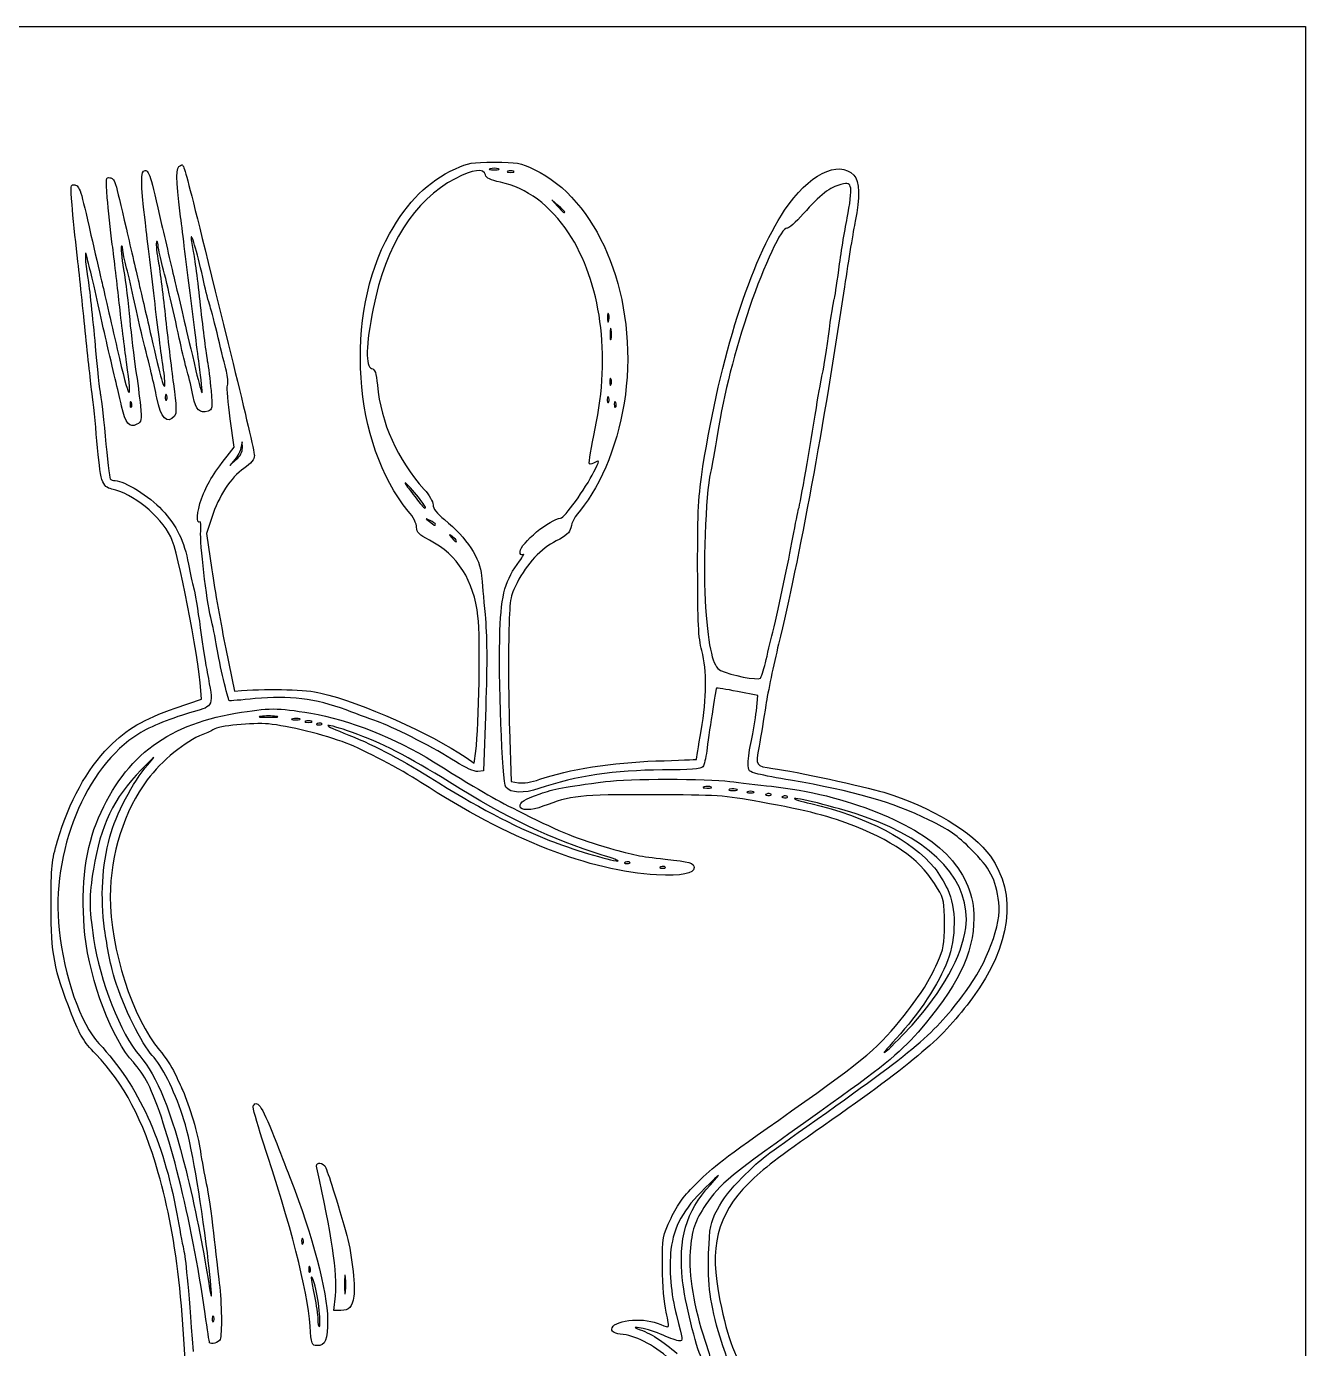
# Model space of a CAD drawing. Extents: x 0.09 to 7.29, y 6.89 to 11.9.
# Drawn here: x 6.349 to 7.291, y 7.381 to 8.356 of the extents above; entities that cross this region are included whole.
import ezdxf

# ---------------------------------------------------------------- set-up
doc = ezdxf.new("R2010")
doc.units = 0
doc.layers.add('Laag_1', color=7, linetype='CONTINUOUS')

msp = doc.modelspace()

# ---------------------------------------------------------------- linework, layer by layer
at = {"layer": 'Laag_1', "color": 1}
msp.add_lwpolyline([(0.137995, 6.888429), (0.137995, 8.355581), (7.291333, 8.355581), (7.291333, 6.888429)], close=True, dxfattribs=at)
at = {"layer": 'Laag_1', "color": 7}
for points in [[(6.696507, 8.250678)], [(6.707768, 8.248899)], [(6.745449, 8.218864)], [(6.777839, 8.143338)], [(6.779598, 8.13209)], [(6.779514, 8.095728)], [(6.452113, 8.083493)], [(6.777817, 8.081761)], [(6.426126, 8.078296)], [(6.783014, 8.078296)], [(6.507871, 8.044923)], [(6.636222, 8.010305)], [(6.650166, 7.988689)], [(6.665757, 7.976411)], [(6.89332, 7.886551)], [(6.532792, 7.847058)], [(6.550149, 7.845214)], [(6.558779, 7.843488)], [(6.566539, 7.841651)], [(6.853328, 7.794974)], [(6.872385, 7.793242)], [(6.884479, 7.791515)], [(6.897436, 7.789677)], [(6.909564, 7.787948)], [(6.772303, 7.745077)], [(6.793489, 7.739443)], [(6.819477, 7.735971)], [(7.001386, 7.619514)], [(6.481271, 7.45803)], [(6.552595, 7.461526)], [(6.557796, 7.440737)], [(6.583853, 7.433915)], [(6.564528, 7.409202)], [(6.486766, 7.404356)], [(6.557748, 7.397534)], [(6.483655, 7.385426)]]:
    msp.add_lwpolyline(points, close=True, dxfattribs=at)
for points in [[(6.740685, 8.223628), (6.73592, 8.227828), (6.74012, 8.223064)], [(6.496758, 8.038915), (6.50187, 8.045409), (6.49891, 8.066446)], [(6.507868, 8.044923), (6.507635, 8.049385), (6.506853, 8.045054)], [(6.502325, 8.036392), (6.498579, 8.032061), (6.503343, 8.036261)], [(6.485373, 7.993737), (6.481496, 7.981803), (6.485401, 7.95495)], [(6.495675, 7.896913), (6.502042, 7.865729), (6.507239, 7.866092)], [(6.458426, 7.853036), (6.477787, 7.859688), (6.477322, 7.866173)], [(6.886657, 7.851097), (6.887842, 7.862452), (6.872677, 7.865403)], [(6.687214, 7.8536), (6.685681, 7.806824), (6.681349, 7.806424)], [(6.704725, 7.837837), (6.705988, 7.799115), (6.711426, 7.798121)], [(6.672688, 7.816738), (6.678752, 7.812616), (6.679859, 7.821386)], [(6.580518, 7.409228), (6.575394, 7.409228), (6.576462, 7.420055)]]:
    msp.add_lwpolyline(points, dxfattribs=at)
for points in [[(6.46201, 8.252931), (6.465457, 8.252931), (6.460462, 8.271588), (6.501071, 8.107031)], [(6.664948, 8.250689), (6.674208, 8.255026), (6.677184, 8.255531), (6.693478, 8.255531)], [(6.693478, 8.255531), (6.710215, 8.255531), (6.712571, 8.255102), (6.722964, 8.250178)], [(6.907467, 8.220064), (6.924982, 8.24641), (6.946988, 8.257557), (6.958587, 8.245958)], [(6.408333, 8.229285), (6.407194, 8.243647), (6.407322, 8.244581), (6.410341, 8.244)], [(6.436138, 8.213085), (6.432915, 8.240095), (6.432915, 8.249466), (6.436138, 8.249466)], [(6.436138, 8.249466), (6.439038, 8.249466), (6.439892, 8.246695), (6.448413, 8.20962)], [(6.462132, 8.217416), (6.458943, 8.242888), (6.458908, 8.252931), (6.46201, 8.252931)], [(6.616357, 8.20269), (6.630229, 8.227224), (6.644103, 8.240928), (6.664948, 8.250689)], [(6.687006, 8.246165), (6.685675, 8.251253), (6.677963, 8.250275), (6.664584, 8.243321)], [(6.697988, 8.240765), (6.690559, 8.242307), (6.687639, 8.243743), (6.687006, 8.246165)], [(6.690443, 8.250678), (6.688776, 8.250242), (6.69014, 8.249886), (6.693475, 8.249886)], [(6.696507, 8.250678), (6.69484, 8.251113), (6.692111, 8.251113), (6.690443, 8.250678)], [(6.693475, 8.249886), (6.696811, 8.249886), (6.698175, 8.250241), (6.696507, 8.250678)], [(6.703437, 8.248899), (6.702246, 8.248418), (6.703217, 8.248025), (6.705603, 8.248025)], [(6.707768, 8.248899), (6.706577, 8.249379), (6.704628, 8.249379), (6.703437, 8.248899)], [(6.705603, 8.248025), (6.707984, 8.248025), (6.708959, 8.248416), (6.707768, 8.248899)], [(6.722964, 8.250178), (6.769, 8.228361), (6.797709, 8.160801), (6.790813, 8.090515)], [(6.958587, 8.245958), (6.962823, 8.241721), (6.963149, 8.229282), (6.959478, 8.211999)], [(6.382362, 8.224088), (6.381208, 8.238465), (6.381332, 8.239384), (6.384361, 8.238801)], [(6.384361, 8.238801), (6.38791, 8.238117), (6.388773, 8.235453), (6.39633, 8.201824)], [(6.410341, 8.244), (6.413934, 8.243308), (6.413709, 8.244042), (6.422408, 8.206155)], [(6.664584, 8.243321), (6.634674, 8.227774), (6.613543, 8.194278), (6.604279, 8.147727)], [(6.748226, 8.203457), (6.734908, 8.22363), (6.717206, 8.236776), (6.697988, 8.240765)], [(6.948982, 8.239082), (6.941011, 8.237284), (6.933539, 8.231455), (6.921223, 8.217426)], [(6.956133, 8.236349), (6.9552, 8.240067), (6.954514, 8.240329), (6.948982, 8.239082)], [(6.953582, 8.21444), (6.955553, 8.224227), (6.956701, 8.234086), (6.956133, 8.236349)], [(6.412056, 8.194894), (6.410676, 8.205376), (6.409, 8.220852), (6.408333, 8.229285)], [(6.38613, 8.187098), (6.384735, 8.199009), (6.383039, 8.215655), (6.382362, 8.224088)], [(6.468896, 8.162844), (6.466488, 8.182377), (6.463445, 8.206935), (6.462132, 8.217416)], [(6.74012, 8.223064), (6.744046, 8.218611), (6.745449, 8.217505), (6.745449, 8.218864)], [(6.745449, 8.218864), (6.745449, 8.219174), (6.743305, 8.221318), (6.740685, 8.223628)], [(6.847314, 8.031178), (6.860104, 8.112516), (6.882294, 8.182198), (6.907467, 8.220064)], [(6.921223, 8.217426), (6.915713, 8.211151), (6.910241, 8.206387), (6.909063, 8.206839)], [(6.422408, 8.206155), (6.425802, 8.191386), (6.430046, 8.173065), (6.431839, 8.165442)], [(6.443042, 8.155048), (6.440552, 8.17601), (6.437446, 8.202127), (6.436138, 8.213085)], [(6.448413, 8.20962), (6.451808, 8.194851), (6.456528, 8.174581), (6.458901, 8.164576)], [(6.909063, 8.206839), (6.905608, 8.208165), (6.89216, 8.179537), (6.881645, 8.148478)], [(6.947372, 8.176175), (6.948816, 8.187433), (6.95161, 8.204652), (6.953582, 8.21444)], [(6.959478, 8.211999), (6.958087, 8.205449), (6.954525, 8.18372), (6.951561, 8.163711)], [(6.39633, 8.201824), (6.398899, 8.19039), (6.402406, 8.175188), (6.404124, 8.168041)], [(6.444676, 8.197009), (6.444093, 8.196426), (6.444551, 8.190644), (6.445697, 8.18416)], [(6.445737, 8.19468), (6.445737, 8.196544), (6.445259, 8.197592), (6.444676, 8.197009)], [(6.470186, 8.200091), (6.470126, 8.198185), (6.470803, 8.193475), (6.471693, 8.189625)], [(6.479519, 8.167175), (6.475311, 8.186244), (6.470306, 8.203894), (6.470186, 8.200091)], [(6.630179, 7.998338), (6.589276, 8.047296), (6.582781, 8.143314), (6.616357, 8.20269)], [(6.767854, 8.059206), (6.779474, 8.113647), (6.772193, 8.167156), (6.748226, 8.203457)], [(6.392132, 8.130912), (6.390226, 8.149904), (6.387525, 8.175188), (6.38613, 8.187098)], [(6.393209, 8.186232), (6.391527, 8.193735), (6.392058, 8.180493), (6.39381, 8.171309)], [(6.396649, 8.172372), (6.395185, 8.178089), (6.393637, 8.184326), (6.393209, 8.186232)], [(6.417202, 8.151583), (6.415752, 8.164923), (6.413435, 8.184413), (6.412056, 8.194894)], [(6.418735, 8.19359), (6.418177, 8.193032), (6.418906, 8.185301), (6.420349, 8.17641)], [(6.41975, 8.191215), (6.41975, 8.19308), (6.419293, 8.194148), (6.418735, 8.19359)], [(6.422532, 8.1775), (6.421001, 8.183179), (6.41975, 8.189351), (6.41975, 8.191215)], [(6.448523, 8.180965), (6.446991, 8.186644), (6.445737, 8.192816), (6.445737, 8.19468)], [(6.471693, 8.189625), (6.472583, 8.185773), (6.474922, 8.167842), (6.47689, 8.149778)], [(6.420349, 8.17641), (6.421795, 8.167519), (6.423836, 8.150889), (6.424888, 8.139456)], [(6.428374, 8.152448), (6.42669, 8.160548), (6.424062, 8.171821), (6.422532, 8.1775)], [(6.445697, 8.18416), (6.446841, 8.177677), (6.449216, 8.159119), (6.450974, 8.14292)], [(6.462211, 8.122202), (6.458156, 8.141391), (6.451552, 8.169746), (6.448523, 8.180965)], [(6.943975, 8.154455), (6.944399, 8.155143), (6.945929, 8.164917), (6.947372, 8.176175)], [(6.39381, 8.171309), (6.394788, 8.166177), (6.397147, 8.144914), (6.399051, 8.12406)], [(6.402398, 8.147251), (6.400701, 8.155351), (6.398113, 8.166655), (6.396649, 8.172372)], [(6.404124, 8.168041), (6.405841, 8.160895), (6.411034, 8.138286), (6.415663, 8.1178)], [(6.484032, 8.149393), (6.483022, 8.152503), (6.480991, 8.160504), (6.479519, 8.167175)], [(6.431839, 8.165442), (6.433633, 8.157819), (6.437594, 8.140668), (6.440642, 8.127329)], [(6.458901, 8.164576), (6.463201, 8.146452), (6.466171, 8.133811), (6.473646, 8.101817)], [(6.475986, 8.106707), (6.474495, 8.118049), (6.471304, 8.14331), (6.468896, 8.162844)], [(6.951561, 8.163711), (6.936652, 8.063046), (6.918028, 7.961974), (6.903038, 7.900378)], [(6.408286, 8.120832), (6.406746, 8.127263), (6.404096, 8.139152), (6.402398, 8.147251)], [(6.422552, 8.108117), (6.421061, 8.118684), (6.418654, 8.138243), (6.417202, 8.151583)], [(6.434071, 8.127328), (6.432621, 8.133045), (6.430058, 8.144349), (6.428374, 8.152448)], [(6.449239, 8.106539), (6.44832, 8.112256), (6.445532, 8.134085), (6.443042, 8.155048)], [(6.47689, 8.149778), (6.478859, 8.131714), (6.481165, 8.113425), (6.482015, 8.109138)], [(6.490096, 8.126005), (6.48777, 8.135758), (6.485041, 8.146283), (6.484032, 8.149393)], [(6.604279, 8.147727), (6.598889, 8.120645), (6.598471, 8.104723), (6.603117, 8.103509)], [(6.881645, 8.148478), (6.870487, 8.115519), (6.862825, 8.085451), (6.857942, 8.055449)], [(6.939696, 8.127213), (6.941624, 8.141508), (6.94355, 8.153768), (6.943975, 8.154455)], [(6.424888, 8.139456), (6.42594, 8.128021), (6.427887, 8.111649), (6.429217, 8.103074)], [(6.450974, 8.14292), (6.452732, 8.126722), (6.455471, 8.103901), (6.457062, 8.092206)], [(6.776971, 8.141205), (6.776929, 8.138347), (6.777298, 8.136968), (6.777769, 8.138141)], [(6.777834, 8.143338), (6.777394, 8.145023), (6.777006, 8.144064), (6.776971, 8.141205)], [(6.777769, 8.138141), (6.778244, 8.139313), (6.778273, 8.141653), (6.777839, 8.143338)], [(6.397153, 8.085003), (6.396297, 8.091262), (6.394038, 8.111921), (6.392132, 8.130912)], [(6.778802, 8.129078), (6.77876, 8.125267), (6.779126, 8.123503), (6.779556, 8.12516)], [(6.779591, 8.13209), (6.779176, 8.134245), (6.778821, 8.13289), (6.778802, 8.129078)], [(6.779556, 8.12516), (6.779989, 8.126817), (6.780005, 8.129935), (6.779598, 8.13209)], [(6.399051, 8.12406), (6.400955, 8.103205), (6.402826, 8.085637), (6.403207, 8.085019)], [(6.418883, 8.07559), (6.416677, 8.085539), (6.413901, 8.097393), (6.408286, 8.120832)], [(6.415663, 8.1178), (6.424422, 8.079046), (6.427204, 8.075135), (6.422552, 8.108117)], [(6.444857, 8.08185), (6.44275, 8.092265), (6.439686, 8.105185), (6.434071, 8.127328)], [(6.440642, 8.127329), (6.447737, 8.096282), (6.450658, 8.086071), (6.4508, 8.091813)], [(6.467228, 8.101413), (6.46587, 8.106216), (6.463612, 8.115571), (6.462211, 8.122202)], [(6.496115, 8.101377), (6.49513, 8.105169), (6.492421, 8.116251), (6.490096, 8.126005)], [(6.935215, 8.09868), (6.935751, 8.100077), (6.937768, 8.112917), (6.939696, 8.127213)], [(6.482015, 8.109138), (6.482864, 8.104849), (6.484109, 8.094992), (6.484779, 8.087231)], [(6.429217, 8.103074), (6.430545, 8.094498), (6.432134, 8.082277), (6.432745, 8.075915)], [(6.4508, 8.091813), (6.450859, 8.094196), (6.450156, 8.100822), (6.449239, 8.106539)], [(6.471668, 8.082868), (6.470584, 8.088264), (6.468586, 8.096609), (6.467228, 8.101413)], [(6.473646, 8.101817), (6.475811, 8.09255), (6.477834, 8.08522), (6.478141, 8.085526)], [(6.478141, 8.085526), (6.478447, 8.085833), (6.477478, 8.095365), (6.475986, 8.106707)], [(6.496928, 8.090982), (6.497466, 8.092907), (6.497102, 8.097585), (6.496115, 8.101377)], [(6.501071, 8.107031), (6.509704, 8.072045), (6.516768, 8.041596), (6.516768, 8.039365)], [(6.603117, 8.103509), (6.605663, 8.102842), (6.606526, 8.100354), (6.607379, 8.091224)], [(6.930872, 8.074495), (6.932725, 8.0864), (6.934679, 8.097284), (6.935215, 8.09868)], [(6.457062, 8.092206), (6.459356, 8.075346), (6.459515, 8.070415), (6.457831, 8.068386)], [(6.49891, 8.066446), (6.497282, 8.078015), (6.496391, 8.089057), (6.496928, 8.090982)], [(6.607379, 8.091224), (6.609982, 8.063347), (6.622034, 8.03648), (6.641875, 8.014323)], [(6.790813, 8.090515), (6.787538, 8.057118), (6.775559, 8.02325), (6.759783, 8.002772)], [(6.779514, 8.095728), (6.779034, 8.09692), (6.77864, 8.095948), (6.77864, 8.093563)], [(6.77864, 8.093563), (6.77864, 8.091181), (6.779032, 8.090206), (6.779514, 8.091398)], [(6.779514, 8.091398), (6.779995, 8.092588), (6.779995, 8.094537), (6.779514, 8.095728)], [(6.400701, 8.050235), (6.399605, 8.063098), (6.398008, 8.078744), (6.397153, 8.085003)], [(6.403207, 8.085019), (6.403591, 8.084401), (6.405186, 8.070307), (6.406756, 8.053699)], [(6.42613, 8.078296), (6.425577, 8.079677), (6.425167, 8.079267), (6.425084, 8.077249)], [(6.457831, 8.068386), (6.452571, 8.062048), (6.447877, 8.066919), (6.444857, 8.08185)], [(6.45107, 8.082446), (6.450994, 8.08062), (6.451401, 8.079597), (6.45198, 8.080173)], [(6.452118, 8.083493), (6.451564, 8.084875), (6.451154, 8.084464), (6.45107, 8.082446)], [(6.45198, 8.080173), (6.452556, 8.080748), (6.452618, 8.082243), (6.452113, 8.083493)], [(6.48257, 8.072034), (6.476343, 8.070057), (6.473717, 8.072666), (6.471668, 8.082868)], [(6.484779, 8.087231), (6.485912, 8.074126), (6.485754, 8.073044), (6.48257, 8.072034)], [(6.776771, 8.080714), (6.776694, 8.078888), (6.777105, 8.077864), (6.777681, 8.07844)], [(6.777817, 8.081761), (6.777265, 8.083143), (6.776854, 8.082733), (6.776771, 8.080714)], [(6.777681, 8.07844), (6.778257, 8.079016), (6.778318, 8.08051), (6.777817, 8.081761)], [(6.783015, 8.078296), (6.782462, 8.079677), (6.782052, 8.079267), (6.781969, 8.077249)], [(6.430066, 8.062319), (6.4247, 8.059447), (6.421663, 8.063051), (6.418883, 8.07559)], [(6.425084, 8.077249), (6.425011, 8.075423), (6.425415, 8.0744), (6.425994, 8.074975)], [(6.425994, 8.074975), (6.426569, 8.075551), (6.426631, 8.077045), (6.426126, 8.078296)], [(6.432745, 8.075915), (6.433775, 8.065209), (6.433576, 8.064198), (6.430066, 8.062319)], [(6.781969, 8.077249), (6.781895, 8.075423), (6.782299, 8.0744), (6.782878, 8.074975)], [(6.782878, 8.074975), (6.783454, 8.075551), (6.783515, 8.077045), (6.783014, 8.078296)], [(6.917797, 7.999909), (6.919063, 8.003899), (6.926385, 8.045665), (6.930872, 8.074495)], [(6.763601, 8.033237), (6.763016, 8.033822), (6.76493, 8.045508), (6.767854, 8.059206)], [(6.411616, 8.014623), (6.40447, 8.016167), (6.40327, 8.020083), (6.400701, 8.050235)], [(6.406756, 8.053699), (6.408326, 8.037091), (6.409989, 8.022891), (6.410451, 8.022143)], [(6.857942, 8.055449), (6.856003, 8.043538), (6.853706, 8.030675), (6.852838, 8.026864)], [(6.506853, 8.045054), (6.506423, 8.042672), (6.504385, 8.038774), (6.502325, 8.036392)], [(6.503343, 8.036261), (6.506433, 8.038986), (6.508024, 8.042029), (6.507871, 8.044923)], [(6.477862, 8.007484), (6.48176, 8.018223), (6.485928, 8.025156), (6.496758, 8.038915)], [(6.516768, 8.039365), (6.516768, 8.036528), (6.514427, 8.03366), (6.508974, 8.029816)], [(6.768104, 8.034321), (6.766212, 8.03314), (6.764186, 8.032652), (6.763601, 8.033237)], [(6.766959, 8.027326), (6.771077, 8.035538), (6.771193, 8.036251), (6.768104, 8.034321)], [(6.843387, 7.956683), (6.843345, 7.999653), (6.843877, 8.009316), (6.847314, 8.031178)], [(6.410451, 8.022143), (6.410914, 8.021395), (6.41261, 8.020783), (6.414221, 8.020783)], [(6.414221, 8.020783), (6.420904, 8.020783), (6.439504, 8.009194), (6.448658, 7.999326)], [(6.508974, 8.029816), (6.49936, 8.02304), (6.490484, 8.009471), (6.485373, 7.993737)], [(6.742333, 7.99309), (6.745085, 7.993132), (6.76068, 8.014805), (6.766959, 8.027326)], [(6.852838, 8.026864), (6.84923, 8.011022), (6.847143, 7.954186), (6.849177, 7.92718)], [(6.455114, 7.979502), (6.447183, 7.995153), (6.427256, 8.011242), (6.411616, 8.014623)], [(6.62797, 8.019068), (6.627495, 8.019068), (6.628245, 8.017703), (6.62963, 8.016036)], [(6.636222, 8.010305), (6.632159, 8.015124), (6.628445, 8.019068), (6.62797, 8.019068)], [(6.62963, 8.016036), (6.631018, 8.014368), (6.634335, 8.010029), (6.637003, 8.006394)], [(6.641875, 8.014323), (6.645518, 8.010254), (6.648433, 8.005193), (6.648433, 8.002935)], [(6.476684, 7.990319), (6.473649, 7.988442), (6.474277, 7.997607), (6.477862, 8.007484)], [(6.642733, 8.000662), (6.643216, 8.001146), (6.640287, 8.005485), (6.636222, 8.010305)], [(6.637003, 8.006394), (6.63967, 8.002758), (6.642249, 8.000179), (6.642733, 8.000662)], [(6.648433, 8.002935), (6.648433, 8.000176), (6.651112, 7.996688), (6.65678, 7.992069)], [(6.759783, 8.002772), (6.751315, 7.991781), (6.751026, 7.991289), (6.749907, 7.985919)], [(6.448658, 7.999326), (6.459629, 7.987497), (6.465118, 7.976202), (6.468135, 7.959245)], [(6.636311, 7.986403), (6.636311, 7.989128), (6.633809, 7.993994), (6.630179, 7.998338)], [(6.646268, 7.991383), (6.642524, 7.993197), (6.642503, 7.993165), (6.645733, 7.990578)], [(6.650166, 7.988689), (6.650166, 7.989131), (6.648412, 7.990344), (6.646268, 7.991383)], [(6.65678, 7.992069), (6.673258, 7.978637), (6.68317, 7.963618), (6.684134, 7.950617)], [(6.712534, 7.968468), (6.712534, 7.974399), (6.735044, 7.992999), (6.742333, 7.99309)], [(6.913539, 7.978868), (6.915321, 7.988679), (6.917238, 7.998147), (6.917797, 7.999909)], [(6.484638, 7.919829), (6.481407, 7.932493), (6.476485, 7.974656), (6.477196, 7.983584)], [(6.477196, 7.983584), (6.477523, 7.987662), (6.47729, 7.990693), (6.476684, 7.990319)], [(6.645764, 7.976866), (6.637936, 7.980957), (6.636314, 7.982592), (6.636311, 7.986403)], [(6.645733, 7.990578), (6.649267, 7.987746), (6.650166, 7.987363), (6.650166, 7.988689)], [(6.662726, 7.979442), (6.659978, 7.981597), (6.659917, 7.981536), (6.662072, 7.978788)], [(6.749907, 7.985919), (6.7492, 7.982529), (6.746481, 7.980118), (6.739225, 7.976446)], [(6.477322, 7.866173), (6.47542, 7.892677), (6.460482, 7.96891), (6.455114, 7.979502)], [(6.681503, 7.920828), (6.678513, 7.947262), (6.666565, 7.965997), (6.645764, 7.976866)], [(6.662072, 7.978788), (6.664335, 7.975903), (6.665757, 7.974984), (6.665757, 7.976411)], [(6.665757, 7.976411), (6.665757, 7.97677), (6.664393, 7.978135), (6.662726, 7.979442)], [(6.739225, 7.976446), (6.727775, 7.970654), (6.717722, 7.959874), (6.710289, 7.945422)], [(6.898715, 7.909057), (6.903685, 7.929778), (6.910154, 7.960246), (6.913539, 7.978868)], [(6.71217, 7.961565), (6.714752, 7.964976), (6.715891, 7.967175), (6.714699, 7.966452)], [(6.714699, 7.966452), (6.713262, 7.96558), (6.712534, 7.966257), (6.712534, 7.968468)], [(6.468135, 7.959245), (6.469318, 7.952594), (6.470997, 7.94481), (6.471866, 7.941946)], [(6.485401, 7.95495), (6.487549, 7.940181), (6.492172, 7.914064), (6.495675, 7.896913)], [(6.697686, 7.910198), (6.698829, 7.937701), (6.701631, 7.94764), (6.71217, 7.961565)], [(6.846404, 7.895506), (6.843917, 7.905312), (6.843406, 7.915659), (6.843387, 7.956683)], [(6.684134, 7.950617), (6.684416, 7.946805), (6.68557, 7.933942), (6.686697, 7.922032)], [(6.710289, 7.945422), (6.705061, 7.935256), (6.704926, 7.934384), (6.704203, 7.905793)], [(6.471866, 7.941946), (6.472734, 7.939082), (6.474998, 7.925711), (6.476897, 7.912234)], [(6.849177, 7.92718), (6.851472, 7.896699), (6.854611, 7.883604), (6.860269, 7.880901)], [(6.48907, 7.897779), (6.487904, 7.904925), (6.485909, 7.914848), (6.484638, 7.919829)], [(6.679859, 7.821386), (6.682341, 7.841063), (6.683385, 7.904184), (6.681503, 7.920828)], [(6.686697, 7.922032), (6.688165, 7.906519), (6.688312, 7.887107), (6.687214, 7.8536)], [(6.476897, 7.912234), (6.478794, 7.898757), (6.481081, 7.883949), (6.481977, 7.879328)], [(6.702048, 7.794807), (6.699372, 7.79803), (6.69635, 7.878013), (6.697686, 7.910198)], [(6.704203, 7.905793), (6.703796, 7.889714), (6.704028, 7.859134), (6.704725, 7.837837)], [(6.89332, 7.886551), (6.894687, 7.892259), (6.897115, 7.902388), (6.898715, 7.909057)], [(6.498172, 7.858625), (6.497099, 7.859698), (6.491015, 7.885866), (6.48907, 7.897779)], [(6.845933, 7.836278), (6.850182, 7.861843), (6.850327, 7.880044), (6.846404, 7.895506)], [(6.903038, 7.900378), (6.899327, 7.885132), (6.895089, 7.864863), (6.89362, 7.855335)], [(6.889605, 7.875202), (6.890281, 7.875735), (6.891952, 7.880842), (6.89332, 7.886551)], [(6.481977, 7.879328), (6.486786, 7.854533), (6.486808, 7.854595), (6.471723, 7.85041)], [(6.860269, 7.880901), (6.867843, 7.877284), (6.887425, 7.873479), (6.889605, 7.875202)], [(6.507239, 7.866092), (6.529128, 7.867623), (6.555232, 7.86681), (6.565733, 7.86427)], [(6.565733, 7.86427), (6.596145, 7.856916), (6.646501, 7.834536), (6.672688, 7.816738)], [(6.857202, 7.867906), (6.85674, 7.867238), (6.851407, 7.832492), (6.850086, 7.82155)], [(6.872677, 7.865403), (6.864335, 7.867026), (6.857371, 7.868152), (6.857202, 7.867906)], [(6.517374, 7.860116), (6.507062, 7.859046), (6.498422, 7.858375), (6.498172, 7.858625)], [(6.584332, 7.851779), (6.561922, 7.860175), (6.541937, 7.862663), (6.517374, 7.860116)], [(6.89362, 7.855335), (6.892151, 7.845806), (6.889912, 7.832163), (6.888643, 7.825016)], [(6.400057, 7.767764), (6.419116, 7.815622), (6.450218, 7.840279), (6.502907, 7.849304)], [(6.409744, 7.824657), (6.422628, 7.837767), (6.435038, 7.845002), (6.458426, 7.853036)], [(6.471723, 7.85041), (6.456665, 7.846233), (6.439506, 7.83936), (6.43147, 7.834287)], [(6.502907, 7.849304), (6.527698, 7.85355), (6.533508, 7.853553), (6.558346, 7.849346)], [(6.521531, 7.847058), (6.518434, 7.846675), (6.520968, 7.84636), (6.527162, 7.84636)], [(6.532792, 7.847058), (6.529695, 7.847442), (6.524628, 7.847442), (6.521531, 7.847058)], [(6.527162, 7.84636), (6.533355, 7.84636), (6.535889, 7.846673), (6.532792, 7.847058)], [(6.544952, 7.845279), (6.543266, 7.84484), (6.544226, 7.844451), (6.547085, 7.844416)], [(6.550149, 7.845209), (6.548977, 7.845684), (6.546638, 7.845713), (6.544952, 7.845279)], [(6.547085, 7.844416), (6.549943, 7.844374), (6.551322, 7.844743), (6.550149, 7.845214)], [(6.558346, 7.849346), (6.586854, 7.844496), (6.61961, 7.83153), (6.648731, 7.813569)], [(6.609453, 7.842419), (6.604689, 7.844176), (6.593384, 7.848388), (6.584332, 7.851779)], [(6.883052, 7.829345), (6.884383, 7.835063), (6.886005, 7.84485), (6.886657, 7.851097)], [(6.486641, 7.837465), (6.485582, 7.836665), (6.481988, 7.834948), (6.478653, 7.83365)], [(6.527162, 7.841441), (6.515472, 7.842503), (6.49, 7.840003), (6.486641, 7.837465)], [(6.584332, 7.827352), (6.569126, 7.833242), (6.540932, 7.84019), (6.527162, 7.841441)], [(6.554447, 7.843488), (6.553256, 7.843008), (6.554228, 7.842614), (6.556614, 7.842614)], [(6.558779, 7.843488), (6.557587, 7.843969), (6.555639, 7.843969), (6.554447, 7.843488)], [(6.556614, 7.842614), (6.558995, 7.842614), (6.55997, 7.843006), (6.558779, 7.843488)], [(6.563218, 7.841787), (6.561836, 7.841234), (6.562247, 7.840824), (6.564265, 7.840741)], [(6.566539, 7.841655), (6.565963, 7.84223), (6.564468, 7.842292), (6.563218, 7.841787)], [(6.588959, 7.83521), (6.56873, 7.842348), (6.563819, 7.842012), (6.5826, 7.834775)], [(6.564265, 7.840741), (6.566092, 7.840664), (6.567114, 7.841072), (6.566539, 7.841651)], [(6.660543, 7.798501), (6.630556, 7.817191), (6.609677, 7.827898), (6.588959, 7.83521)], [(6.664891, 7.813803), (6.650538, 7.82301), (6.621658, 7.837918), (6.609453, 7.842419)], [(6.842473, 7.815306), (6.842473, 7.815407), (6.844033, 7.824843), (6.845933, 7.836278)], [(6.43147, 7.834287), (6.391961, 7.809348), (6.366804, 7.747343), (6.372833, 7.689764)], [(6.478653, 7.83365), (6.465969, 7.828714), (6.448465, 7.814404), (6.437788, 7.800244)], [(6.5826, 7.834775), (6.603172, 7.826846), (6.622437, 7.816911), (6.646226, 7.801964)], [(6.639451, 7.79838), (6.623983, 7.808428), (6.598203, 7.821979), (6.584332, 7.827352)], [(6.880607, 7.81266), (6.880649, 7.81612), (6.881721, 7.823628), (6.883052, 7.829345)], [(6.371683, 7.755208), (6.380592, 7.784978), (6.393001, 7.80762), (6.409744, 7.824657)], [(6.43816, 7.811336), (6.445463, 7.819703), (6.444287, 7.818788), (6.433358, 7.807598)], [(6.850086, 7.82155), (6.849454, 7.816309), (6.848165, 7.811046), (6.847222, 7.809855)], [(6.888643, 7.825016), (6.886023, 7.810252), (6.885912, 7.810431), (6.898773, 7.808668)], [(6.433358, 7.807598), (6.412966, 7.786719), (6.403338, 7.766739), (6.398096, 7.734421)], [(6.410214, 7.758317), (6.414388, 7.774329), (6.427392, 7.798999), (6.43816, 7.811336)], [(6.648731, 7.813569), (6.690231, 7.787972), (6.692102, 7.786896), (6.715133, 7.775368)], [(6.681349, 7.806424), (6.678667, 7.806177), (6.672403, 7.808983), (6.664891, 7.813803)], [(6.817568, 7.807544), (6.781818, 7.807363), (6.754239, 7.803211), (6.726438, 7.793845)], [(6.727034, 7.800655), (6.747946, 7.80791), (6.781097, 7.813142), (6.812583, 7.814159)], [(6.812583, 7.814159), (6.82902, 7.81469), (6.842471, 7.815206), (6.842473, 7.815306)], [(6.847222, 7.809855), (6.845987, 7.808295), (6.837701, 7.807649), (6.817568, 7.807544)], [(6.887945, 7.804537), (6.880962, 7.806274), (6.880583, 7.806694), (6.880607, 7.81266)], [(6.898773, 7.808668), (6.915699, 7.806346), (6.965808, 7.795574), (6.980683, 7.791059)], [(6.437788, 7.800244), (6.42094, 7.777901), (6.410588, 7.745193), (6.410541, 7.714158)], [(6.813016, 7.730299), (6.764403, 7.732745), (6.704034, 7.756425), (6.639451, 7.79838)], [(6.646226, 7.801964), (6.680519, 7.780414), (6.706475, 7.766743), (6.734271, 7.755587)], [(6.772303, 7.745077), (6.736554, 7.755976), (6.703159, 7.77194), (6.660543, 7.798501)], [(6.711426, 7.798121), (6.714787, 7.797508), (6.720751, 7.798477), (6.727034, 7.800655)], [(6.727259, 7.790002), (6.737183, 7.793515), (6.745073, 7.794987), (6.775406, 7.798986)], [(6.775406, 7.798986), (6.792359, 7.801221), (6.850298, 7.801306), (6.867084, 7.799119)], [(6.867084, 7.799119), (6.874031, 7.798214), (6.887901, 7.796592), (6.897906, 7.795514)], [(6.911765, 7.799931), (6.902713, 7.801457), (6.891994, 7.80353), (6.887945, 7.804537)], [(7.013951, 7.770636), (6.986579, 7.783983), (6.958353, 7.792075), (6.911765, 7.799931)], [(6.726438, 7.793845), (6.715161, 7.790047), (6.705688, 7.79042), (6.702048, 7.794807)], [(6.712534, 7.78063), (6.712534, 7.783989), (6.715363, 7.785789), (6.727259, 7.790002)], [(6.809551, 7.78926), (6.756369, 7.789396), (6.750006, 7.788724), (6.72939, 7.780762)], [(6.89011, 7.783824), (6.861792, 7.788924), (6.858691, 7.789133), (6.809551, 7.78926)], [(6.848131, 7.795038), (6.846445, 7.794599), (6.847405, 7.794211), (6.850264, 7.794175)], [(6.853328, 7.794968), (6.852155, 7.795443), (6.849816, 7.795472), (6.848131, 7.795038)], [(6.850264, 7.794175), (6.853122, 7.794133), (6.854501, 7.794503), (6.853328, 7.794974)], [(6.867188, 7.793306), (6.865502, 7.792867), (6.866462, 7.792478), (6.869321, 7.792443)], [(6.872385, 7.793236), (6.871212, 7.79371), (6.868873, 7.793739), (6.867188, 7.793306)], [(6.869321, 7.792443), (6.872179, 7.792401), (6.873558, 7.792771), (6.872385, 7.793242)], [(6.880148, 7.791515), (6.878957, 7.791034), (6.879929, 7.790641), (6.882314, 7.790641)], [(6.884479, 7.791515), (6.883289, 7.791995), (6.881339, 7.791995), (6.880148, 7.791515)], [(6.882314, 7.790641), (6.884696, 7.790641), (6.885671, 7.791033), (6.884479, 7.791515)], [(6.894116, 7.789814), (6.892734, 7.789261), (6.893144, 7.78885), (6.895163, 7.788767)], [(6.897436, 7.789681), (6.896861, 7.790257), (6.895367, 7.790319), (6.894116, 7.789814)], [(6.895163, 7.788767), (6.896989, 7.78869), (6.898012, 7.789098), (6.897436, 7.789677)], [(6.897906, 7.795514), (6.952562, 7.789625), (7.006273, 7.768124), (7.028853, 7.743093)], [(6.906244, 7.788085), (6.904861, 7.787532), (6.905272, 7.787121), (6.90729, 7.787038)], [(6.909564, 7.787949), (6.908988, 7.788525), (6.907494, 7.788586), (6.906244, 7.788085)], [(6.90729, 7.787038), (6.909116, 7.786962), (6.91014, 7.787369), (6.909564, 7.787948)], [(6.914831, 7.78648), (6.913873, 7.78616), (6.919223, 7.784475), (6.92672, 7.782735)], [(6.967036, 7.772875), (6.950268, 7.778772), (6.917402, 7.787337), (6.914831, 7.78648)], [(6.980683, 7.791059), (7.015208, 7.78058), (7.046194, 7.76196), (7.0591, 7.743937)], [(6.72939, 7.780762), (6.721007, 7.777525), (6.712534, 7.777457), (6.712534, 7.78063)], [(6.959136, 7.766122), (6.941687, 7.773193), (6.924083, 7.777708), (6.89011, 7.783824)], [(6.92672, 7.782735), (6.967866, 7.773183), (7.001422, 7.755742), (7.01787, 7.73536)], [(6.391891, 7.68595), (6.388587, 7.716392), (6.391592, 7.746515), (6.400057, 7.767764)], [(6.715133, 7.775368), (6.742765, 7.761535), (6.755111, 7.756567), (6.778367, 7.749919)], [(7.040933, 7.691139), (7.045371, 7.72459), (7.017884, 7.754993), (6.967036, 7.772875)], [(7.045202, 7.748786), (7.034435, 7.759475), (7.028892, 7.763351), (7.013951, 7.770636)], [(6.406401, 7.690115), (6.403227, 7.714503), (6.404439, 7.736168), (6.410214, 7.758317)], [(7.0202, 7.720203), (7.008583, 7.740164), (6.991508, 7.753004), (6.959136, 7.766122)], [(6.366967, 7.707209), (6.366915, 7.737262), (6.367211, 7.740253), (6.371683, 7.755208)], [(6.734271, 7.755587), (6.748696, 7.749797), (6.779493, 7.74046), (6.78443, 7.740379)], [(6.778367, 7.749919), (6.796914, 7.744617), (6.799938, 7.744025), (6.819374, 7.741889)], [(7.065329, 7.709806), (7.062971, 7.727209), (7.058799, 7.735287), (7.045202, 7.748786)], [(6.78443, 7.740379), (6.786336, 7.740337), (6.780879, 7.742462), (6.772303, 7.745077)], [(6.790169, 7.739579), (6.788787, 7.739026), (6.789198, 7.738616), (6.791215, 7.738533)], [(6.793489, 7.73944), (6.792914, 7.740016), (6.79142, 7.740077), (6.790169, 7.739579)], [(6.791215, 7.738533), (6.793042, 7.738456), (6.794065, 7.738864), (6.793489, 7.739443)], [(6.819374, 7.741889), (6.837675, 7.739877), (6.840735, 7.738974), (6.840735, 7.735586)], [(7.028853, 7.743093), (7.041195, 7.729411), (7.046897, 7.715277), (7.046897, 7.698354)], [(7.0591, 7.743937), (7.079088, 7.716025), (7.074318, 7.67827), (7.045927, 7.639644)], [(6.398096, 7.734421), (6.394821, 7.714231), (6.394843, 7.706556), (6.398242, 7.68344)], [(6.840735, 7.735586), (6.840735, 7.731041), (6.83187, 7.729351), (6.813016, 7.730299)], [(6.816156, 7.736108), (6.814774, 7.735555), (6.815184, 7.735145), (6.817203, 7.735061)], [(6.819477, 7.735975), (6.818901, 7.736552), (6.817406, 7.736612), (6.816156, 7.736108)], [(6.817203, 7.735061), (6.819028, 7.734985), (6.820052, 7.735392), (6.819477, 7.735971)], [(7.01787, 7.73536), (7.020753, 7.731788), (7.02515, 7.724578), (7.027641, 7.719336)], [(7.025241, 7.694216), (7.025241, 7.710207), (7.024853, 7.712207), (7.0202, 7.720203)], [(7.027641, 7.719336), (7.033983, 7.705995), (7.033924, 7.683981), (7.027499, 7.666966)], [(6.410541, 7.714158), (6.410481, 7.675676), (6.42699, 7.624337), (6.446939, 7.600968)], [(7.040815, 7.644036), (7.056567, 7.665075), (7.067439, 7.694243), (7.065329, 7.709806)], [(6.382053, 7.627517), (6.36885, 7.661439), (6.367031, 7.671047), (6.366967, 7.707209)], [(6.372833, 7.689764), (6.376428, 7.65543), (6.388704, 7.620393), (6.402232, 7.60586)], [(6.413836, 7.65321), (6.411354, 7.661147), (6.408008, 7.677754), (6.406401, 7.690115)], [(7.001387, 7.619514), (7.023521, 7.643997), (7.038208, 7.670599), (7.040933, 7.691139)], [(7.046897, 7.698354), (7.046897, 7.672302), (7.034507, 7.646993), (7.005754, 7.614308)], [(7.020122, 7.66563), (7.0247, 7.675701), (7.025241, 7.678722), (7.025241, 7.694216)], [(6.427603, 7.59206), (6.412122, 7.608474), (6.39558, 7.651965), (6.391891, 7.68595)], [(6.398242, 7.68344), (6.402865, 7.651973), (6.418122, 7.613095), (6.432254, 7.596767)], [(7.027499, 7.666966), (7.021068, 7.649933), (7.006497, 7.627821), (6.989742, 7.609669)], [(6.99559, 7.626651), (7.008941, 7.643894), (7.013628, 7.651342), (7.020122, 7.66563)], [(6.441421, 7.597063), (6.433943, 7.604992), (6.420105, 7.633159), (6.413836, 7.65321)], [(6.923902, 7.544796), (7.006219, 7.603145), (7.017141, 7.612415), (7.040815, 7.644036)], [(7.045927, 7.639644), (7.024143, 7.61001), (7.004945, 7.593526), (6.936021, 7.545277)], [(6.399836, 7.598065), (6.390645, 7.607736), (6.388134, 7.611895), (6.382053, 7.627517)], [(6.912631, 7.55623), (6.967303, 7.594851), (6.977999, 7.603931), (6.99559, 7.626651)], [(7.005754, 7.614308), (6.991582, 7.598198), (6.979188, 7.588133), (6.933421, 7.555568)], [(6.982635, 7.600457), (6.986815, 7.604155), (6.995253, 7.61273), (7.001386, 7.619514)], [(6.402232, 7.60586), (6.43177, 7.574128), (6.44958, 7.535097), (6.459545, 7.480258)], [(6.989742, 7.609669), (6.981653, 7.600905), (6.978454, 7.59676), (6.982635, 7.600457)], [(6.445933, 7.510583), (6.434511, 7.550155), (6.420997, 7.575801), (6.399836, 7.598065)], [(6.438184, 7.576599), (6.435792, 7.581468), (6.431031, 7.588425), (6.427603, 7.59206)], [(6.432254, 7.596767), (6.444922, 7.58213), (6.455645, 7.555581), (6.466366, 7.512309)], [(6.463814, 7.552965), (6.457435, 7.571986), (6.448526, 7.589529), (6.441421, 7.597063)], [(6.446939, 7.600968), (6.451054, 7.596146), (6.456024, 7.588652), (6.457983, 7.584314)], [(6.457983, 7.584314), (6.459941, 7.579977), (6.462627, 7.574089), (6.463951, 7.571231)], [(6.480456, 7.40663), (6.470247, 7.477266), (6.453089, 7.546255), (6.438184, 7.576599)], [(6.463951, 7.571231), (6.468829, 7.560707), (6.475201, 7.53887), (6.476965, 7.52664)], [(6.515938, 7.560012), (6.519034, 7.565021), (6.522873, 7.558826), (6.533167, 7.532216)], [(6.481268, 7.45803), (6.475535, 7.502793), (6.469341, 7.536484), (6.463814, 7.552965)], [(6.522557, 7.535324), (6.518348, 7.547983), (6.51537, 7.559093), (6.515938, 7.560012)], [(6.842951, 7.503265), (6.855975, 7.516059), (6.858744, 7.518163), (6.912631, 7.55623)], [(6.933421, 7.555568), (6.865073, 7.506935), (6.860022, 7.502823), (6.849465, 7.48719)], [(6.876, 7.506989), (6.890537, 7.521374), (6.887711, 7.519144), (6.923902, 7.544796)], [(6.936021, 7.545277), (6.901595, 7.521178), (6.892204, 7.513939), (6.880913, 7.502799)], [(6.557748, 7.397534), (6.555587, 7.425399), (6.543926, 7.471056), (6.522557, 7.535324)], [(6.476965, 7.52664), (6.477961, 7.519721), (6.47991, 7.508993), (6.481294, 7.5028)], [(6.533167, 7.532216), (6.536665, 7.523173), (6.541355, 7.511096), (6.543588, 7.505379)], [(6.562676, 7.51432), (6.56179, 7.518204), (6.565423, 7.519037), (6.568559, 7.51567)], [(6.576462, 7.420055), (6.578063, 7.436284), (6.573746, 7.465803), (6.562676, 7.51432)], [(6.568559, 7.51567), (6.56998, 7.514143), (6.576038, 7.495316), (6.584157, 7.467193)], [(6.468143, 7.297485), (6.466174, 7.404765), (6.460351, 7.460633), (6.445933, 7.510583)], [(6.466366, 7.512309), (6.472482, 7.487624), (6.479346, 7.45387), (6.482364, 7.433641)], [(6.543588, 7.505379), (6.55919, 7.46544), (6.570561, 7.422426), (6.57073, 7.402705)], [(6.852756, 7.501828), (6.861402, 7.511446), (6.861074, 7.511239), (6.848776, 7.499316)], [(6.857929, 7.483602), (6.86152, 7.490629), (6.868191, 7.499263), (6.876, 7.506989)], [(6.481294, 7.5028), (6.482678, 7.496606), (6.485057, 7.480234), (6.486581, 7.466418)], [(6.848776, 7.499316), (6.832855, 7.483879), (6.825769, 7.47107), (6.823724, 7.454031)], [(6.823782, 7.477278), (6.82868, 7.487534), (6.833263, 7.493746), (6.842951, 7.503265)], [(6.83223, 7.431068), (6.828994, 7.462426), (6.834548, 7.481573), (6.852756, 7.501828)], [(6.880913, 7.502799), (6.857544, 7.479744), (6.85168, 7.455801), (6.859762, 7.41643)], [(6.849465, 7.48719), (6.841226, 7.47499), (6.839076, 7.468555), (6.837891, 7.452541)], [(6.459545, 7.480258), (6.461364, 7.470253), (6.463616, 7.458559), (6.464551, 7.454271)], [(6.817448, 7.441278), (6.817347, 7.463781), (6.817354, 7.463812), (6.823782, 7.477278)], [(6.851479, 7.451389), (6.852185, 7.471048), (6.852617, 7.473207), (6.857929, 7.483602)], [(6.486581, 7.466418), (6.488105, 7.452602), (6.490029, 7.435841), (6.490856, 7.42917)], [(6.584157, 7.467193), (6.588266, 7.452954), (6.591291, 7.42832), (6.589997, 7.419623)], [(6.482364, 7.433641), (6.486526, 7.405742), (6.48575, 7.423053), (6.481271, 7.45803)], [(6.551552, 7.46048), (6.551476, 7.458653), (6.551883, 7.45763), (6.552463, 7.458206)], [(6.552599, 7.461526), (6.552046, 7.462909), (6.551636, 7.462498), (6.551552, 7.46048)], [(6.552463, 7.458206), (6.553038, 7.458782), (6.5531, 7.460276), (6.552595, 7.461526)], [(6.464551, 7.454271), (6.466161, 7.446885), (6.467696, 7.430593), (6.471649, 7.378909)], [(6.823724, 7.454031), (6.822076, 7.440293), (6.823682, 7.420799), (6.827778, 7.40558)], [(6.837891, 7.452541), (6.836639, 7.435617), (6.840667, 7.411198), (6.848645, 7.387352)], [(6.859945, 7.389398), (6.85238, 7.414899), (6.850629, 7.427724), (6.851479, 7.451389)], [(6.55675, 7.43969), (6.556674, 7.437864), (6.557081, 7.436841), (6.55766, 7.437416)], [(6.557797, 7.440737), (6.557244, 7.442119), (6.556833, 7.441709), (6.55675, 7.43969)], [(6.55766, 7.437416), (6.558236, 7.437992), (6.558297, 7.439487), (6.557796, 7.440737)], [(6.561013, 7.428691), (6.557908, 7.438561), (6.55787, 7.433599), (6.56094, 7.419623)], [(6.583853, 7.433915), (6.583469, 7.437012), (6.583155, 7.434479), (6.583155, 7.428285)], [(6.820248, 7.407929), (6.818537, 7.414793), (6.817512, 7.427002), (6.817448, 7.441278)], [(6.490856, 7.42917), (6.492623, 7.414923), (6.492963, 7.391647), (6.491461, 7.387733)], [(6.564531, 7.409202), (6.563875, 7.415857), (6.562293, 7.424627), (6.561013, 7.428691)], [(6.583155, 7.428285), (6.583155, 7.422091), (6.583468, 7.419558), (6.583853, 7.422654)], [(6.583853, 7.422654), (6.584237, 7.425751), (6.584237, 7.430819), (6.583853, 7.433915)], [(6.846153, 7.374219), (6.842346, 7.381463), (6.833711, 7.416719), (6.83223, 7.431068)], [(6.56094, 7.419623), (6.562302, 7.413429), (6.563444, 7.405828), (6.563478, 7.402731)], [(6.589997, 7.419623), (6.588797, 7.411564), (6.586667, 7.409228), (6.580518, 7.409228)], [(6.859762, 7.41643), (6.865515, 7.388412), (6.871906, 7.371472), (6.880886, 7.360451)], [(6.483655, 7.385407), (6.483547, 7.385644), (6.482108, 7.395195), (6.480456, 7.40663)], [(6.564629, 7.397101), (6.565229, 7.397101), (6.565182, 7.402546), (6.564528, 7.409202)], [(6.82139, 7.397101), (6.822246, 7.397101), (6.821732, 7.401973), (6.820248, 7.407929)], [(6.48572, 7.403309), (6.485643, 7.401483), (6.486051, 7.400459), (6.48663, 7.401035)], [(6.486767, 7.404356), (6.486214, 7.405737), (6.485802, 7.405327), (6.48572, 7.403309)], [(6.48663, 7.401035), (6.487206, 7.401611), (6.487267, 7.403105), (6.486766, 7.404356)], [(6.56272, 7.383241), (6.559126, 7.383241), (6.558779, 7.384236), (6.557748, 7.397534)], [(6.57073, 7.402705), (6.570862, 7.387278), (6.569201, 7.383241), (6.56272, 7.383241)], [(6.563478, 7.402731), (6.56352, 7.399635), (6.564029, 7.397101), (6.564629, 7.397101)], [(6.780099, 7.395336), (6.780099, 7.401584), (6.802214, 7.404464), (6.813615, 7.3997)], [(6.801755, 7.396104), (6.796702, 7.396813), (6.795999, 7.396681), (6.799156, 7.395618)], [(6.813615, 7.3997), (6.817035, 7.39827), (6.820535, 7.397101), (6.82139, 7.397101)], [(6.827778, 7.40558), (6.83265, 7.387372), (6.832724, 7.386706), (6.829885, 7.386706)], [(6.491461, 7.387733), (6.490617, 7.385533), (6.484431, 7.383704), (6.483655, 7.385426)], [(6.788611, 7.391378), (6.782145, 7.392144), (6.780099, 7.393095), (6.780099, 7.395336)], [(6.825183, 7.371137), (6.812745, 7.38261), (6.799161, 7.390128), (6.788611, 7.391378)], [(6.799156, 7.395618), (6.808607, 7.392434), (6.817875, 7.386618), (6.828255, 7.377356)], [(6.81799, 7.390918), (6.812872, 7.393235), (6.805566, 7.395568), (6.801755, 7.396104)], [(6.829885, 7.386706), (6.82846, 7.386706), (6.823107, 7.388602), (6.81799, 7.390918)], [(6.848645, 7.387352), (6.85575, 7.366117), (6.855273, 7.364318), (6.842213, 7.363093)], [(6.879776, 7.350622), (6.869275, 7.363737), (6.865185, 7.371733), (6.859945, 7.389398)]]:
    msp.add_open_spline(points, degree=3, dxfattribs=at)

doc.saveas('drawing.dxf')
